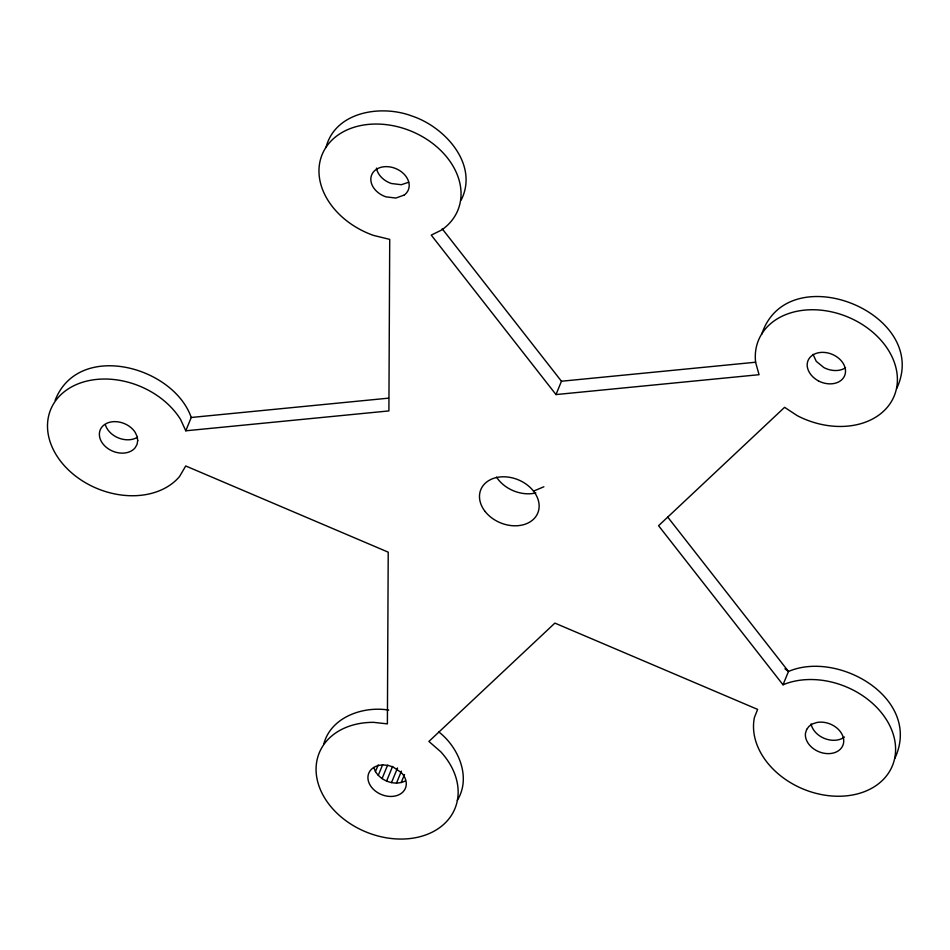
<?xml version="1.0" encoding="UTF-8"?>
<svg xmlns="http://www.w3.org/2000/svg" width="950" height="950" viewBox="0 0 950 950"><rect width="100%" height="100%" fill="white"/><g stroke="black" fill="none" stroke-linecap="round" stroke-linejoin="round"><path stroke-width="1.43" d="M326.004 147.476C335.243 111.34 381.603 104.405 412.122 116.09C444.849 126.884 478.978 164.504 461.213 199.987M55.124 400.342C78.375 340.706 173.268 365.988 191.247 417.478L185.773 430.801L388.894 410.923L389.726 239.388L373.362 235.362A73.352 55.444 22.3 0 1 324.876 149.079A73.352 55.444 22.3 0 1 429.269 140.992A73.352 55.444 22.3 0 1 441.501 230.09L431.253 235.113L555.987 394.571L759.062 374.692L755.654 362.532A73.352 55.444 22.3 0 1 831.582 311.861A73.352 55.444 22.3 0 1 895.221 393.217A73.352 55.444 22.3 0 1 797.193 415.625L784.593 407.324L658.576 525.706L783.014 684.784A73.352 55.444 22.3 0 1 890.981 728.234A73.352 55.444 22.3 0 1 831.701 795.981A73.352 55.444 22.3 0 1 754.419 717.464L757.625 709.401L554.883 623.105L428.913 741.439L440.717 751.735A73.352 55.444 22.3 0 1 423.724 835.62A73.352 55.444 22.3 0 1 320.791 790.59A73.352 55.444 22.3 0 1 373.528 722.344L387.386 723.876L388.218 552.164L185.713 465.975L179.55 476.508A73.352 55.444 22.3 0 1 72.081 473.231A73.352 55.444 22.3 0 1 73.672 385.807A73.352 55.444 22.3 0 1 180.583 419.449L185.773 430.801M323.914 743.601C331.229 716.834 363.446 705.874 388.692 710.089M761.686 334.353C787.574 255.063 932.211 313.678 896.61 388.657M894.817 758.432C922.581 699.224 838.898 649.847 788.488 671.46L783.014 684.784M405.353 780.947C394.951 786.113 381.389 781.292 375.452 771.59L378.183 764.916M378.266 775.366L382.648 764.703M382.066 778.608L387.529 765.284M386.579 781.09L392.588 766.424M391.495 782.622L397.516 767.968M396.494 783.133L401.411 771.127M555.987 394.571L561.45 381.235L442.178 228.772M401.221 782.551L404.498 774.559M457.282 800.375C471.544 777.456 458.529 747.116 438.674 731.844M408.666 182.257L401.327 184.716L391.412 183.516A19.808 14.974 22.3 0 1 376.461 168.102M533.52 491.126L543.899 486.768M191.247 417.478L388.479 398.169M561.45 381.235L755.701 362.223M784.961 668.776L788.488 671.46L667.672 517.014M373.789 767.517L375.452 771.59M813.034 354.362L816.252 361.321L823.935 367.614A19.808 14.974 22.3 0 0 845.559 367.757M844.455 737.046A19.808 14.974 22.3 0 1 824.659 738.53A19.808 14.974 22.3 0 1 811.062 723.876M137.524 437.19A19.808 14.974 22.3 0 1 105.462 425.018M535.871 492.919A30.804 23.287 22.3 0 1 496.529 477.09M137.726 440.527L137.049 444.41L135.114 447.83A19.808 14.974 22.3 0 1 106.151 447.201A19.808 14.974 22.3 0 1 106.269 423.546A19.808 14.974 22.3 0 1 135.197 432.381L137.085 436.418L137.726 440.527M806.669 729.422L805.481 733.151A19.808 14.974 22.3 0 0 825.823 753.504A19.808 14.974 22.3 0 0 843.184 737.188A19.808 14.974 22.3 0 0 816.822 722.499L812.535 723.912L809.079 726.275L806.669 729.422M404.213 195.059L395.865 198.051L385.949 196.84A19.808 14.974 22.3 0 1 372.246 173.696A19.808 14.974 22.3 0 1 400.235 170.953A19.808 14.974 22.3 0 1 404.213 195.059M388.182 765.439L383.194 764.94A19.808 14.974 22.3 0 0 369.289 783.572A19.808 14.974 22.3 0 0 397.207 795.459A19.808 14.974 22.3 0 0 401.411 772.694L393.11 766.982L388.182 765.439M818.472 380.938C812.998 377.946 808.272 372.946 807.262 366.605A19.808 14.974 22.3 0 1 827.759 352.925A19.808 14.974 22.3 0 1 844.942 374.882A19.808 14.974 22.3 0 1 818.472 380.938M485.106 511.468A30.804 23.287 22.3 0 0 536.524 515.518A30.804 23.287 22.3 0 0 506.303 476.9A30.804 23.287 22.3 0 0 485.106 511.468"/></g></svg>
